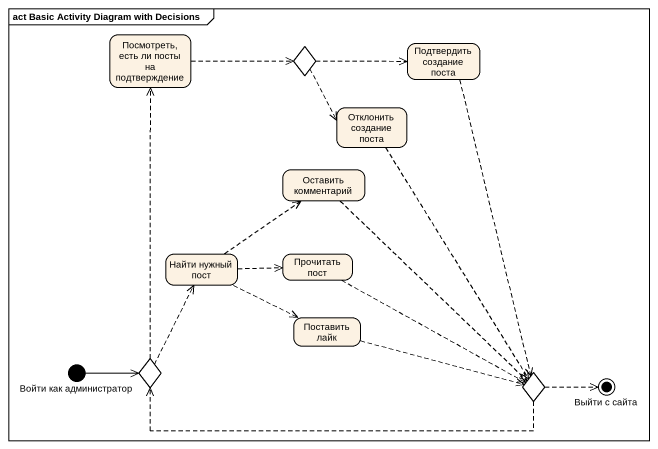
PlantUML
@startuml
mainframe act Basic Activity Diagram with Decisions
hide empty description
state "Посмотреть, есть ли посты на подтверждение" as Посмотреть_есть_ли_посты_на
state choice1 <<choice>>
state "Подтвердить создание поста" as Подтвердить_создание_поста
state "Отклонить создание поста" as Отклонить_создание_поста
state "Оставить комментарий" as Оставить_комментарий
state "Найти нужный пост" as Найти_нужный_пост
state "Прочитать пост" as Прочитать_пост
state "Поставить лайк" as Поставить_лайк
state "Войти как администратор" as Войти_как_администратор <<start>>
state choice2 <<choice>>
state choice3 <<choice>>
state "Выйти с сайта" as Выйти_с_сайта <<end>>
Посмотреть_есть_ли_посты_на -right[dashed]-> choice1
choice1 -right[dashed]-> Подтвердить_создание_поста
choice1 -[dashed]-> Отклонить_создание_поста
Подтвердить_создание_поста -[dashed]-> choice3
Отклонить_создание_поста -[dashed]-> choice3
Оставить_комментарий -[dashed]-> choice3
Найти_нужный_пост -up[dashed]-> Оставить_комментарий
Найти_нужный_пост -right[dashed]-> Прочитать_пост
Найти_нужный_пост -right[dashed]-> Поставить_лайк
Прочитать_пост -right[dashed]-> choice3
Поставить_лайк -right[dashed]-> choice3
Войти_как_администратор -right-> choice2
choice2 -up[dashed]-> Посмотреть_есть_ли_посты_на
choice2 -up[dashed]-> Найти_нужный_пост
choice3 -left[dashed]-> choice2
choice3 -right[dashed]-> Выйти_с_сайта
@enduml
